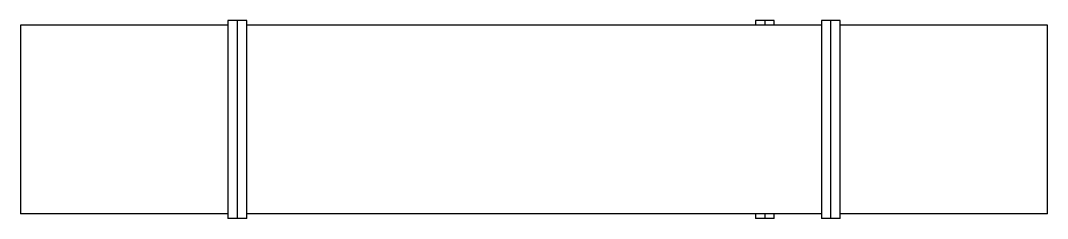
# Paper-space layout '_Left' of a CAD drawing. Header units: inches. Extents: x -54 to 55, y -11 to 10.
import ezdxf

# ---------------------------------------------------------------- set-up
doc = ezdxf.new("R2010")
doc.units = ezdxf.units.IN
doc.header["$MEASUREMENT"] = 0

psp = doc.layouts.new('_Left')

# ---------------------------------------------------------------- linework, layer by layer
at = {"color": 7, "linetype": 'Continuous', "lineweight": 25}
for p, q in [((-29.58, 10.19), (-31.58, 10.19)), ((-31.58, 10.19), (-31.58, -10.81)), ((-30.58, 10.19), (-30.58, -10.81)), ((-29.58, -10.81), (-29.58, 10.19)), ((26.42, 10.19), (24.42, 10.19)), ((24.42, 10.19), (24.42, 9.69)), ((25.42, 10.19), (25.42, 9.69)), ((26.42, 9.69), (26.42, 10.19)), ((33.42, 10.19), (31.42, 10.19)), ((31.42, 10.19), (31.42, -10.81)), ((32.42, -10.81), (32.42, 10.19)), ((33.42, -10.81), (33.42, 10.19)), ((-53.58, 9.69), (-53.58, -10.31)), ((-31.58, 9.69), (-53.58, 9.69)), ((31.42, 9.69), (-29.58, 9.69)), ((55.42, 9.69), (33.42, 9.69)), ((55.42, -10.31), (55.42, 9.69)), ((-31.58, -10.31), (-53.58, -10.31)), ((-29.58, -10.81), (-31.58, -10.81)), ((31.42, -10.31), (-29.58, -10.31)), ((24.42, -10.31), (24.42, -10.81)), ((26.42, -10.81), (24.42, -10.81)), ((25.42, -10.31), (25.42, -10.81)), ((26.42, -10.81), (26.42, -10.31)), ((33.42, -10.81), (31.42, -10.81)), ((55.42, -10.31), (33.42, -10.31))]:
    psp.add_line(p, q, dxfattribs=at)

doc.saveas('drawing.dxf')
